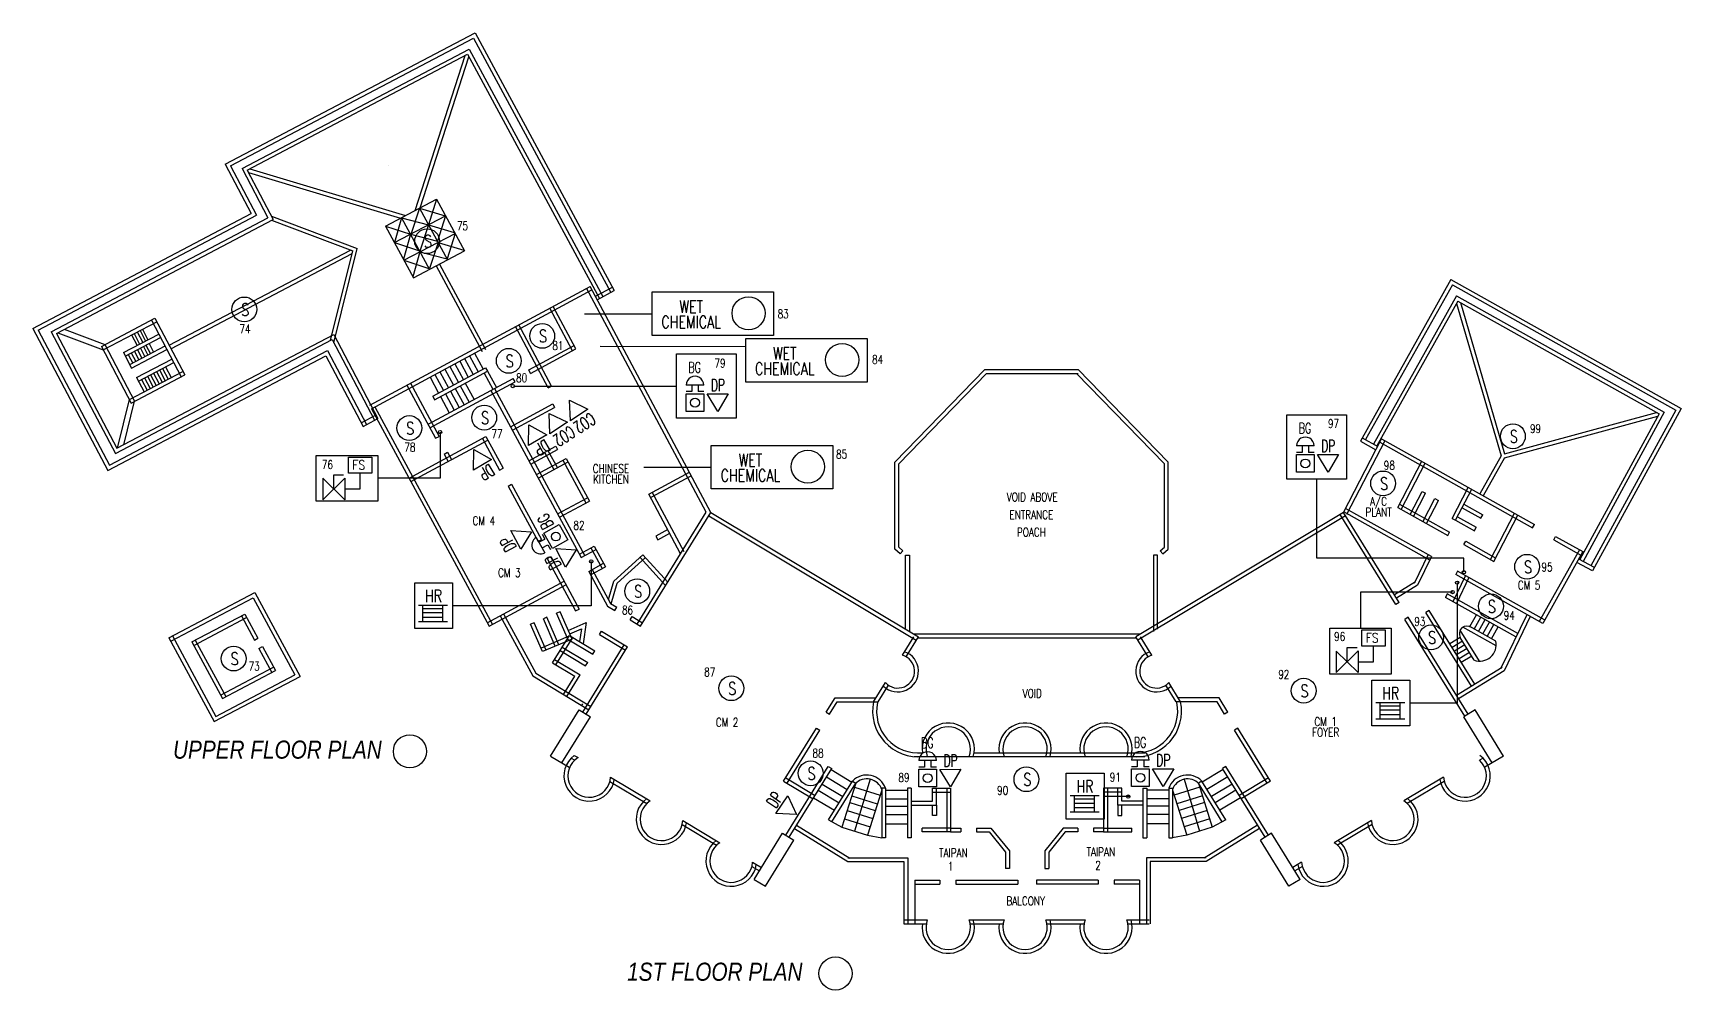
# Model space of a CAD drawing. Extents: x -2888 to 8486, y -2377 to 1555.
# Drawn here: x 5577.8 to 5876.3, y -9.2 to 164.1 of the extents above; entities that cross this region are included whole.
import ezdxf
from ezdxf.enums import TextEntityAlignment as Align

# ---------------------------------------------------------------- set-up
doc = ezdxf.new("R2010")
doc.units = 0
doc.layers.get('0').update_dxf_attribs({"linetype": 'CONTINUOUS'})
for name, color, linetype in [('BUILD', 8, 'CONTINUOUS'), ('FAPOINT', 1, 'CONTINUOUS'), ('FF_GRID_LINE', 8, 'CONTINUOUS'), ('MIMIC_SIZE', 7, 'CONTINUOUS'), ('TEXT', 8, 'CONTINUOUS')]:
    doc.layers.add(name, color=color, linetype=linetype)
doc.styles.add('ARIAL_NARROW_ITALIC', font='ARIALNI.TTF')
doc.styles.add('BADAI', font='romans.shx', dxfattribs={"width": 0.65})
doc.styles.add('PLOT02__REVB$0$NARROW', font='SIMPLEX', dxfattribs={"width": 0.75})
doc.styles.add('ROMANS', font='ROMANS.SHX', dxfattribs={"width": 0.8})

msp = doc.modelspace()

# ---------------------------------------------------------------- linework, layer by layer
at = {"color": 1}
for p, q in [((5696.162, 95.602), (5696.165, 98.784)), ((5697.16, 99.18), (5696.165, 99.181)), ((5696.165, 98.784), (5699.347, 98.78)), ((5699.348, 100.371), (5696.167, 100.374)), ((5697.161, 100.373), (5697.16, 99.18)), ((5698.354, 100.372), (5698.353, 99.179)), ((5699.347, 99.178), (5698.353, 99.179)), ((5699.347, 98.78), (5699.343, 95.599)), ((5699.959, 98.779), (5703.777, 98.789)), ((5701.864, 95.602), (5699.959, 98.779)), ((5703.777, 98.789), (5701.864, 95.602)), ((5675.024, 97.608), (5678.361, 96)), ((5675.176, 93.895), (5675.024, 97.608)), ((5678.361, 96), (5675.176, 93.895)), ((5667.612, 89.437), (5667.669, 93.153)), ((5667.669, 93.153), (5670.91, 91.36)), ((5671.326, 95.241), (5674.663, 93.633)), ((5671.478, 91.528), (5671.326, 95.241)), ((5674.663, 93.633), (5671.478, 91.528)), ((5670.91, 91.36), (5667.612, 89.437)), ((5657.61, 84.989), (5657.667, 88.705)), ((5660.908, 86.912), (5657.61, 84.989)), ((5657.667, 88.705), (5660.908, 86.912)), ((5806.701, 84.595), (5806.705, 87.777)), ((5807.699, 88.174), (5806.705, 88.175)), ((5806.705, 87.777), (5809.886, 87.774)), ((5809.888, 89.364), (5806.706, 89.368)), ((5807.701, 89.367), (5807.699, 88.174)), ((5808.894, 89.365), (5808.892, 88.172)), ((5809.887, 88.171), (5808.892, 88.172)), ((5809.886, 87.774), (5809.883, 84.592)), ((5810.499, 87.772), (5814.316, 87.782)), ((5812.404, 84.595), (5810.499, 87.772)), ((5814.316, 87.782), (5812.404, 84.595)), ((5632.312, 84.134), (5634.111, 84.134)), ((5632.312, 81.572), (5632.312, 84.134)), ((5637.101, 81.581), (5637.101, 84.397)), ((5630.324, 79.617), (5634.311, 83.537)), ((5634.311, 79.617), (5630.324, 83.517)), ((5630.324, 83.517), (5630.324, 79.617)), ((5634.311, 83.537), (5634.311, 79.617)), ((5634.311, 81.581), (5637.101, 81.581)), ((5670.394, 73.554), (5673.173, 75.103)), ((5666.192, 70.633), (5664.424, 74.016)), ((5664.424, 74.016), (5668.133, 73.787)), ((5668.133, 73.787), (5666.192, 70.633)), ((5669.004, 72.78), (5670.554, 70.001)), ((5669.489, 71.911), (5670.531, 72.492)), ((5670.046, 73.361), (5670.531, 72.492)), ((5671.943, 70.775), (5670.394, 73.554)), ((5674.722, 72.324), (5671.943, 70.775)), ((5670.069, 70.869), (5671.111, 71.45)), ((5671.111, 71.45), (5671.596, 70.581)), ((5674.308, 67.396), (5672.54, 70.779)), ((5672.54, 70.779), (5676.249, 70.55)), ((5676.249, 70.55), (5674.308, 67.396)), ((5813.872, 48.313), (5817.858, 52.233)), ((5817.858, 48.313), (5813.872, 52.213)), ((5813.872, 52.213), (5813.872, 48.313)), ((5815.86, 52.83), (5817.658, 52.83)), ((5815.86, 50.268), (5815.86, 52.83)), ((5817.858, 52.233), (5817.858, 48.313)), ((5820.648, 50.276), (5820.648, 53.093)), ((5817.858, 50.276), (5820.648, 50.276)), ((5738.299, 27.615), (5738.302, 30.796)), ((5739.297, 31.193), (5738.302, 31.194)), ((5738.302, 30.796), (5741.484, 30.793)), ((5741.485, 32.384), (5738.304, 32.387)), ((5739.298, 32.386), (5739.297, 31.193)), ((5740.491, 32.385), (5740.49, 31.192)), ((5741.484, 31.191), (5740.49, 31.192)), ((5741.484, 30.793), (5741.48, 27.611)), ((5742.096, 30.791), (5745.914, 30.801)), ((5744.001, 27.615), (5742.096, 30.791)), ((5745.914, 30.801), (5744.001, 27.615)), ((5776.832, 27.681), (5776.835, 30.863)), ((5777.83, 31.26), (5776.835, 31.261)), ((5776.835, 30.863), (5780.017, 30.86)), ((5780.018, 32.45), (5776.837, 32.454)), ((5777.831, 32.453), (5777.83, 31.26)), ((5779.024, 32.451), (5779.023, 31.258)), ((5780.017, 31.257), (5779.023, 31.258)), ((5780.017, 30.86), (5780.013, 27.678)), ((5780.629, 30.858), (5784.447, 30.868)), ((5782.534, 27.681), (5780.629, 30.858)), ((5784.447, 30.868), (5782.534, 27.681)), ((5712.412, 22.813), (5714.55, 25.976)), ((5714.55, 25.976), (5716.11, 22.603)), ((5716.11, 22.603), (5712.412, 22.813))]:
    msp.add_line(p, q, dxfattribs=at)
for points in [[(5694.407, 106.003), (5705.234, 106.003), (5705.234, 94.362), (5694.407, 94.362)], [(5804.947, 94.996), (5815.773, 94.996), (5815.773, 83.356), (5804.947, 83.356)], [(5629.165, 87.63), (5640.28, 87.63), (5640.28, 79.346), (5629.165, 79.346)], [(5634.973, 84.397), (5634.973, 87.344), (5639.228, 87.344), (5639.228, 84.397)], [(5646.981, 64.547), (5653.839, 64.547), (5653.839, 56.263), (5646.981, 56.263)], [(5812.713, 56.325), (5823.828, 56.325), (5823.828, 48.041), (5812.713, 48.041)], [(5818.521, 53.093), (5818.521, 56.039), (5822.776, 56.039), (5822.776, 53.093)], [(5820.331, 46.93), (5827.189, 46.93), (5827.189, 38.646), (5820.331, 38.646)], [(5764.971, 30.078), (5771.829, 30.078), (5771.829, 21.794), (5764.971, 21.794)]]:
    msp.add_lwpolyline(points, close=True, dxfattribs=at)
at = {"color": 1, "linetype": 'BYBLOCK'}
for centre, radius in [((5649.235, 126.421), 2.25), ((5616.124, 114.065), 2.25), ((5707.454, 113.369), 3), ((5670.078, 109.28), 2.25), ((5724.405, 104.92), 3), ((5664.031, 104.759), 2.25), ((5664.745, 100.183), 0.299), ((5659.571, 94.479), 2.25), ((5646.008, 92.587), 2.25), ((5845.883, 91.102), 2.25), ((5651.58, 91.863), 0.299), ((5718.184, 85.585), 3), ((5822.387, 82.56), 2.25), ((5678.963, 68.431), 0.299), ((5848.462, 67.471), 2.25), ((5837.007, 66.479), 0.299), ((5687.291, 63.047), 2.25), ((5834.961, 62.874), 0.299), ((5835.766, 64.593), 0.299), ((5841.913, 60.308), 2.25), ((5831.079, 54.682), 2.25), ((5614.195, 50.855), 2.25), ((5704.336, 45.476), 2.25), ((5808.005, 45.034), 2.25), ((5646.116, 34.043), 3), ((5718.71, 30.071), 2.25), ((5757.778, 29.001), 2.25), ((5776.231, 25.861), 0.299), ((5723.205, -6.17), 3)]:
    msp.add_circle(centre, radius, dxfattribs=at)
at = {"color": 1}
for centre in [(5697.754, 97.191), (5808.294, 86.185), (5672.558, 72.939), (5739.891, 29.204), (5778.424, 29.27)]:
    msp.add_circle(centre, 0.795, dxfattribs=at)
for centre, start, end in [((5697.757, 100.373), 359.93967, 179.93967), ((5808.297, 89.366), 359.93967, 179.93967), ((5669.779, 71.39), 119.13833, 299.13833), ((5739.895, 32.385), 359.93967, 179.93967), ((5778.427, 32.452), 359.93967, 179.93967)]:
    msp.add_arc(centre, 1.591, start, end, dxfattribs=at)
at = {"layer": 'FAPOINT', "color": 1, "linetype": 'BYBLOCK'}
for p, q in [((5647.697, 60.54), (5652.955, 60.54)), ((5648.479, 57.57), (5648.479, 60.54)), ((5648.479, 59.931), (5652.105, 59.931)), ((5652.105, 57.57), (5652.105, 60.54)), ((5647.697, 57.57), (5652.955, 57.57)), ((5648.479, 59.165), (5652.105, 59.165)), ((5648.479, 58.336), (5652.105, 58.336)), ((5821.046, 42.923), (5826.305, 42.923)), ((5821.829, 39.953), (5821.829, 42.923)), ((5821.829, 42.314), (5825.454, 42.314)), ((5825.454, 39.953), (5825.454, 42.923)), ((5821.046, 39.953), (5826.305, 39.953)), ((5821.829, 41.548), (5825.454, 41.548)), ((5821.829, 40.719), (5825.454, 40.719)), ((5765.686, 26.071), (5770.944, 26.071)), ((5766.469, 23.1), (5766.469, 26.071)), ((5766.469, 25.461), (5770.094, 25.461)), ((5766.469, 24.695), (5770.094, 24.695)), ((5770.094, 23.1), (5770.094, 26.071)), ((5765.686, 23.1), (5770.944, 23.1)), ((5766.469, 23.867), (5770.094, 23.867))]:
    msp.add_line(p, q, dxfattribs=at)
at = {"layer": 'FF_GRID_LINE', "color": 1}
for p, q in [((5699.343, 95.599), (5696.162, 95.602)), ((5809.883, 84.592), (5806.701, 84.595)), ((5673.173, 75.103), (5674.722, 72.324)), ((5741.48, 27.611), (5738.299, 27.615)), ((5780.013, 27.678), (5776.832, 27.681))]:
    msp.add_line(p, q, dxfattribs=at)
at = {"layer": 'MIMIC_SIZE', "color": 0}
for p, q in [((5612.685, 140.346), (5657.912, 164.125)), ((5613.641, 140.049), (5657.622, 163.173)), ((5615.714, 139.594), (5656.836, 161.215)), ((5656.836, 161.215), (5681.087, 116.378)), ((5657.622, 163.173), (5682.515, 117.15)), ((5657.912, 164.125), (5683.137, 117.487)), ((5616.669, 139.297), (5656.547, 160.263)), ((5647.088, 131.992), (5656.099, 160.028)), ((5647.983, 132.462), (5656.78, 159.832)), ((5656.547, 160.263), (5680.465, 116.041)), ((5612.685, 140.346), (5617.379, 131.417)), ((5613.641, 140.049), (5618.335, 131.12)), ((5615.714, 139.594), (5620.408, 130.665)), ((5616.669, 139.297), (5621.364, 130.368)), ((5616.9, 138.858), (5644.427, 130.592)), ((5617.117, 139.532), (5645.321, 131.063)), ((5642.328, 140.107), (5642.328, 140.107)), ((5577.846, 110.632), (5617.379, 131.417)), ((5641.7, 129.159), (5650.952, 134.023)), ((5647.872, 132.404), (5646.306, 127.644)), ((5647.872, 132.404), (5652.938, 123.037)), ((5647.872, 132.404), (5652.532, 131)), ((5650.952, 134.023), (5649.495, 129.403)), ((5650.952, 134.023), (5656.018, 124.657)), ((5578.802, 110.335), (5618.335, 131.12)), ((5581.165, 110.033), (5620.408, 130.665)), ((5582.121, 109.735), (5621.364, 130.368)), ((5621.048, 130.202), (5635.752, 124.667)), ((5621.055, 130.956), (5636.59, 125.107)), ((5641.7, 129.159), (5646.766, 119.792)), ((5641.7, 129.159), (5646.209, 127.675)), ((5643.323, 126.158), (5652.575, 131.022)), ((5644.586, 130.676), (5643.323, 126.158)), ((5644.586, 130.676), (5649.652, 121.31)), ((5644.586, 130.676), (5649.495, 129.403)), ((5649.495, 129.403), (5647.929, 124.642)), ((5649.495, 129.403), (5654.156, 127.999)), ((5652.575, 131.022), (5651.118, 126.402)), ((5643.323, 126.158), (5647.833, 124.674)), ((5646.209, 127.675), (5644.946, 123.157)), ((5645.047, 122.97), (5654.299, 127.835)), ((5646.209, 127.675), (5651.118, 126.402)), ((5651.219, 126.215), (5649.653, 121.455)), ((5651.219, 126.215), (5655.88, 124.811)), ((5654.299, 127.835), (5652.842, 123.214)), ((5602.515, 107.572), (5635.33, 124.826)), ((5602.844, 106.946), (5635.633, 124.185)), ((5631.73, 108.419), (5635.752, 124.667)), ((5632.355, 107.997), (5636.59, 125.107)), ((5645.047, 122.97), (5649.556, 121.487)), ((5647.933, 124.488), (5646.67, 119.969)), ((5646.766, 119.792), (5656.018, 124.657)), ((5647.933, 124.488), (5652.842, 123.214)), ((5650.844, 121.936), (5659.206, 106.478)), ((5651.471, 122.266), (5659.828, 106.814)), ((5834.646, 119.482), (5818.254, 90.22)), ((5834.646, 119.482), (5876.338, 96.127)), ((5638.829, 96.707), (5678.753, 118.238)), ((5639.165, 96.084), (5679.087, 117.613)), ((5699.798, 77.348), (5678.13, 117.902)), ((5700.614, 77.322), (5678.753, 118.238)), ((5679.714, 116.44), (5682.801, 118.109)), ((5680.047, 115.816), (5683.137, 117.487)), ((5834.917, 118.519), (5819.218, 90.492)), ((5835.665, 116.532), (5820.633, 89.699)), ((5834.917, 118.519), (5875.382, 95.852)), ((5835.665, 116.532), (5873.312, 95.444)), ((5675.559, 106.566), (5671.432, 114.29)), ((5676.182, 106.902), (5672.055, 114.626)), ((5835.937, 115.569), (5821.251, 89.353)), ((5835.694, 115.137), (5843.759, 87.55)), ((5835.937, 115.569), (5872.355, 95.168)), ((5836.377, 115.322), (5844.383, 87.94)), ((5577.846, 110.632), (5591.383, 84.887)), ((5583.521, 110.472), (5590.869, 107.705)), ((5590.243, 107.376), (5599.938, 112.473)), ((5590.572, 106.749), (5600.267, 111.847)), ((5597.673, 110.483), (5598.677, 108.571)), ((5599.311, 112.144), (5604.704, 101.887)), ((5599.938, 112.473), (5605.33, 102.217)), ((5671.166, 99.841), (5665.233, 110.946)), ((5671.789, 100.177), (5665.856, 111.282)), ((5578.802, 110.335), (5591.68, 85.842)), ((5581.165, 110.033), (5592.77, 87.961)), ((5582.121, 109.735), (5593.067, 88.917)), ((5582.338, 109.849), (5590.572, 106.749)), ((5590.869, 107.705), (5596.262, 97.449)), ((5592.77, 87.961), (5632.013, 108.593)), ((5593.067, 88.917), (5632.31, 109.549)), ((5594.24, 106.239), (5600.646, 109.606)), ((5594.57, 105.612), (5600.975, 108.98)), ((5595.707, 109.449), (5596.711, 107.538)), ((5596.159, 109.687), (5597.163, 107.775)), ((5596.722, 109.983), (5597.726, 108.071)), ((5597.243, 110.257), (5598.248, 108.346)), ((5598.318, 107.583), (5599.125, 106.049)), ((5598.864, 107.87), (5599.671, 106.336)), ((5632.013, 108.593), (5639.688, 93.994)), ((5632.31, 109.549), (5640.311, 94.33)), ((5667.646, 103.103), (5675.848, 107.526)), ((5590.243, 107.376), (5595.635, 97.119)), ((5591.383, 84.887), (5630.916, 105.672)), ((5591.68, 85.842), (5631.213, 106.628)), ((5594.24, 106.239), (5595.706, 103.452)), ((5595.116, 105.899), (5595.922, 104.365)), ((5595.376, 104.078), (5601.782, 107.446)), ((5595.662, 106.186), (5596.468, 104.652)), ((5595.706, 103.452), (5602.111, 106.819)), ((5596.207, 106.473), (5597.014, 104.939)), ((5596.617, 101.719), (5603.022, 105.087)), ((5596.753, 106.76), (5597.56, 105.226)), ((5597.299, 107.047), (5598.106, 105.513)), ((5597.845, 107.334), (5598.651, 105.8)), ((5630.916, 105.672), (5637.637, 92.888)), ((5631.213, 106.628), (5638.26, 93.224)), ((5655.136, 104.695), (5656.694, 101.815)), ((5656.031, 105.18), (5657.588, 102.3)), ((5656.927, 105.663), (5658.484, 102.783)), ((5657.823, 106.146), (5659.38, 103.266)), ((5667.98, 102.479), (5676.182, 106.902)), ((5854.146, 105.369), (5854.146, 105.369)), ((5595.306, 97.746), (5605.001, 102.843)), ((5595.635, 97.119), (5605.33, 102.217)), ((5596.617, 101.719), (5597.97, 99.146)), ((5596.946, 101.093), (5603.351, 104.46)), ((5598.038, 101.667), (5599.061, 99.72)), ((5598.584, 101.953), (5599.607, 100.007)), ((5599.129, 102.24), (5600.153, 100.294)), ((5599.676, 102.528), (5600.699, 100.581)), ((5600.222, 102.815), (5601.245, 100.868)), ((5600.768, 103.102), (5601.791, 101.155)), ((5601.314, 103.389), (5602.337, 101.442)), ((5601.859, 103.676), (5602.883, 101.729)), ((5649.412, 93.27), (5664.83, 101.584)), ((5649.76, 101.798), (5651.317, 98.918)), ((5650.241, 98.338), (5659.838, 103.513)), ((5650.578, 97.715), (5660.175, 102.891)), ((5650.656, 102.281), (5652.213, 99.401)), ((5651.555, 102.758), (5653.112, 99.878)), ((5652.448, 103.247), (5654.005, 100.367)), ((5653.346, 103.727), (5654.903, 100.847)), ((5654.239, 104.214), (5655.797, 101.334)), ((5659.552, 102.554), (5661.15, 99.6)), ((5659.838, 103.513), (5660.175, 102.891)), ((5660.175, 102.891), (5661.773, 99.936)), ((5665.164, 100.96), (5664.83, 101.584)), ((5667.98, 102.479), (5667.646, 103.103)), ((5733.941, 86.423), (5750.239, 103.197)), ((5734.649, 86.136), (5750.538, 102.489)), ((5750.239, 103.197), (5767.169, 103.197)), ((5750.538, 102.489), (5767.169, 102.489)), ((5782.759, 86.136), (5766.87, 102.489)), ((5783.466, 86.423), (5767.169, 103.197)), ((5597.492, 101.38), (5598.515, 99.433)), ((5645.584, 100.35), (5650.782, 90.737)), ((5646.207, 100.686), (5651.405, 91.073)), ((5649.749, 92.647), (5665.164, 100.96)), ((5652.545, 98.781), (5654.143, 95.826)), ((5653.441, 99.264), (5655.039, 96.309)), ((5654.337, 99.748), (5655.935, 96.793)), ((5655.233, 100.231), (5656.831, 97.276)), ((5656.131, 100.71), (5657.729, 97.755)), ((5660.788, 99.405), (5677.155, 69.134)), ((5661.411, 99.741), (5677.778, 69.47)), ((5671.166, 99.841), (5671.789, 100.177)), ((5593.129, 88.949), (5595.306, 97.746)), ((5594.312, 89.571), (5596.262, 97.449)), ((5639.165, 96.084), (5660.456, 56.708)), ((5639.788, 96.421), (5661.079, 57.044)), ((5650.241, 98.338), (5650.578, 97.715)), ((5651.654, 98.289), (5653.252, 95.334)), ((5664.342, 92.831), (5671.998, 96.96)), ((5664.679, 92.209), (5672.335, 96.337)), ((5671.998, 96.96), (5672.335, 96.337)), ((5875.382, 95.852), (5860.026, 67.666)), ((5876.338, 96.127), (5860.309, 66.706)), ((5637.308, 93.515), (5639.982, 94.957)), ((5637.637, 92.888), (5640.311, 94.33)), ((5844.377, 87.204), (5872.121, 94.738)), ((5844.383, 87.94), (5871.914, 95.415)), ((5872.355, 95.168), (5857.979, 68.781)), ((5873.312, 95.444), (5858.601, 68.443)), ((5645.96, 83.519), (5659.885, 91.028)), ((5646.296, 82.896), (5660.222, 90.405)), ((5650.782, 90.737), (5651.405, 91.073)), ((5659.262, 90.692), (5662.362, 84.958)), ((5659.885, 91.028), (5662.985, 85.295)), ((5815.193, 77.322), (5822.115, 90.631)), ((5815.821, 76.996), (5822.743, 90.305)), ((5818.254, 90.22), (5821.078, 88.638)), ((5818.6, 90.838), (5821.405, 89.266)), ((5821.769, 90.014), (5849.457, 74.504)), ((5822.115, 90.631), (5849.783, 75.132)), ((5652.326, 87.882), (5652.949, 88.218)), ((5652.326, 87.882), (5653.052, 86.539)), ((5652.949, 88.218), (5653.675, 86.875)), ((5667.669, 86.678), (5672.538, 89.304)), ((5668.006, 86.056), (5672.875, 88.681)), ((5669.029, 84.163), (5674.446, 87.084)), ((5670.502, 88.206), (5672.198, 85.068)), ((5671.125, 88.541), (5672.821, 85.404)), ((5672.538, 89.304), (5672.875, 88.681)), ((5673.823, 86.748), (5678, 79.024)), ((5674.446, 87.084), (5678.623, 79.36)), ((5825.02, 78.188), (5829.376, 86.563)), ((5843.759, 87.55), (5839.903, 80.667)), ((5844.377, 87.204), (5840.521, 80.321)), ((5662.362, 84.958), (5662.985, 85.295)), ((5669.366, 83.54), (5674.783, 86.462)), ((5689.371, 80.646), (5696.736, 84.581)), ((5689.704, 80.022), (5697.07, 83.957)), ((5733.941, 70.682), (5733.941, 86.423)), ((5734.649, 71.007), (5734.649, 86.136)), ((5782.759, 71.007), (5782.759, 86.136)), ((5783.466, 70.682), (5783.466, 86.423)), ((5825.638, 77.841), (5829.994, 86.217)), ((5663.923, 82.071), (5664.546, 82.408)), ((5663.923, 82.071), (5669.334, 72.065)), ((5664.546, 82.408), (5669.956, 72.402)), ((5695.151, 69.828), (5689.371, 80.646)), ((5695.775, 70.162), (5689.995, 80.98)), ((5827.268, 76.929), (5829.447, 81.119)), ((5827.886, 76.583), (5830.065, 80.773)), ((5829.447, 81.119), (5830.065, 80.773)), ((5834.898, 76.237), (5837.811, 81.839)), ((5835.516, 75.891), (5838.429, 81.493)), ((5672.869, 77.061), (5678.286, 79.982)), ((5673.206, 76.438), (5678.623, 79.36)), ((5831.138, 69.323), (5815.588, 78.033)), ((5825.02, 78.188), (5834.073, 73.117)), ((5825.347, 78.816), (5834.399, 73.745)), ((5829.593, 75.626), (5831.772, 79.816)), ((5830.211, 75.28), (5832.39, 79.47)), ((5831.772, 79.816), (5832.39, 79.47)), ((5836.698, 78.166), (5840.104, 76.258)), ((5837.025, 78.794), (5840.431, 76.886)), ((5687.28, 57.096), (5699.798, 77.348)), ((5687.886, 56.73), (5700.614, 77.322)), ((5700.251, 76.715), (5737.834, 54.182)), ((5700.614, 77.322), (5738.206, 54.784)), ((5815.193, 77.322), (5777.602, 54.784)), ((5815.557, 76.715), (5777.974, 54.182)), ((5824.688, 60.614), (5814.586, 76.958)), ((5825.296, 60.978), (5815.193, 77.322)), ((5830.829, 68.684), (5815.242, 77.416)), ((5834.898, 76.237), (5835.516, 75.891)), ((5835.516, 75.891), (5838.921, 73.984)), ((5835.842, 76.519), (5839.248, 74.612)), ((5840.104, 76.258), (5840.431, 76.886)), ((5841.827, 68.773), (5846.183, 77.149)), ((5842.445, 68.427), (5846.801, 76.803)), ((5849.457, 74.504), (5849.783, 75.132)), ((5669.334, 72.065), (5669.956, 72.402)), ((5692.819, 74.192), (5690.648, 72.993)), ((5690.648, 72.993), (5690.99, 72.373)), ((5690.99, 72.373), (5693.169, 73.537)), ((5834.073, 73.117), (5834.399, 73.745)), ((5837.006, 71.474), (5837.332, 72.102)), ((5837.332, 72.102), (5842.772, 69.055)), ((5838.921, 73.984), (5839.248, 74.612)), ((5853.297, 72.352), (5853.624, 72.981)), ((5853.297, 72.352), (5858.217, 69.596)), ((5853.624, 72.981), (5858.563, 70.214)), ((5671.006, 68.972), (5671.629, 69.308)), ((5671.006, 68.972), (5676.135, 59.486)), ((5671.629, 69.308), (5676.758, 59.822)), ((5676.819, 69.757), (5679.515, 71.211)), ((5677.155, 69.134), (5679.852, 70.588)), ((5678.892, 70.875), (5680.913, 67.138)), ((5679.515, 71.211), (5681.536, 67.474)), ((5683.044, 64.874), (5688.317, 69.644)), ((5683.668, 64.484), (5688.792, 69.119)), ((5687.792, 69.169), (5692.416, 64.058)), ((5688.317, 69.644), (5692.803, 64.684)), ((5734.929, 69.831), (5733.941, 70.682)), ((5735.391, 70.367), (5734.649, 71.007)), ((5735.391, 70.367), (5734.929, 69.831)), ((5735.884, 56.177), (5735.884, 69.593)), ((5735.884, 69.593), (5736.592, 69.593)), ((5736.592, 69.593), (5736.592, 55.752)), ((5781.524, 69.593), (5780.816, 69.593)), ((5780.816, 69.593), (5780.816, 55.752)), ((5781.524, 56.177), (5781.524, 69.593)), ((5782.017, 70.367), (5782.759, 71.007)), ((5782.017, 70.367), (5782.479, 69.831)), ((5782.479, 69.831), (5783.466, 70.682)), ((5830.519, 69.669), (5827.992, 64.436)), ((5831.138, 69.323), (5828.629, 64.128)), ((5837.006, 71.474), (5842.445, 68.427)), ((5857.946, 70.56), (5850.67, 57.57)), ((5858.563, 70.214), (5851.287, 57.224)), ((5860.647, 67.328), (5857.824, 68.866)), ((5678.503, 66.643), (5681.199, 68.097)), ((5678.503, 66.643), (5681.912, 60.336)), ((5678.839, 66.02), (5681.536, 67.474)), ((5679.126, 66.979), (5682.443, 60.843)), ((5837.312, 65.864), (5835.017, 61.111)), ((5835.844, 66.686), (5835.536, 66.048)), ((5851.287, 57.224), (5835.536, 66.048)), ((5851.633, 57.842), (5835.844, 66.686)), ((5860.309, 66.706), (5857.466, 68.255)), ((5602.477, 54.608), (5618.037, 62.789)), ((5618.037, 62.789), (5626.243, 47.612)), ((5660.12, 57.331), (5674.045, 64.84)), ((5660.456, 56.708), (5674.382, 64.218)), ((5682.077, 61.52), (5683.044, 64.874)), ((5682.593, 60.752), (5683.668, 64.484)), ((5828.257, 64.73), (5824.436, 62.368)), ((5828.629, 64.128), (5824.809, 61.766)), ((5837.931, 65.517), (5835.655, 60.804)), ((5602.814, 53.986), (5617.747, 61.837)), ((5617.747, 61.837), (5625.28, 47.905)), ((5676.135, 59.486), (5676.758, 59.823)), ((5681.912, 60.336), (5683.235, 59.538)), ((5682.443, 60.843), (5683.607, 60.14)), ((5683.235, 59.538), (5683.607, 60.14)), ((5825.296, 60.978), (5824.688, 60.614)), ((5833.996, 62.544), (5833.687, 61.906)), ((5846.447, 54.758), (5833.687, 61.906)), ((5846.755, 55.397), (5833.996, 62.544)), ((5606.618, 53.856), (5616.214, 58.901)), ((5606.954, 53.233), (5616.551, 58.279)), ((5615.587, 58.572), (5617.95, 54.202)), ((5616.214, 58.901), (5618.577, 54.531)), ((5662.475, 58.601), (5668.372, 47.695)), ((5663.098, 58.937), (5668.903, 48.201)), ((5668.637, 57.34), (5667.986, 57.064)), ((5670.15, 52.108), (5667.986, 57.064)), ((5670.801, 52.384), (5668.637, 57.34)), ((5670.942, 58.318), (5670.29, 58.042)), ((5672.455, 53.086), (5670.29, 58.042)), ((5673.106, 53.362), (5670.942, 58.318)), ((5673.318, 59.326), (5672.666, 59.05)), ((5674.83, 54.094), (5672.666, 59.05)), ((5675.482, 54.37), (5673.318, 59.326)), ((5674.788, 55.96), (5678.059, 57.401)), ((5678.059, 57.401), (5677.505, 53.52)), ((5686.003, 57.867), (5686.375, 58.469)), ((5686.003, 57.867), (5687.886, 56.73)), ((5686.375, 58.469), (5688.259, 57.332)), ((5826.942, 58.315), (5826.334, 57.951)), ((5837.179, 40.407), (5826.334, 57.951)), ((5837.781, 40.779), (5826.942, 58.315)), ((5830.721, 59.554), (5830.114, 59.19)), ((5838.372, 45.83), (5830.114, 59.19)), ((5838.974, 46.202), (5830.721, 59.554)), ((5838.082, 56.627), (5839.283, 58.771)), ((5838.866, 56.188), (5840.067, 58.332)), ((5839.65, 55.749), (5840.851, 57.893)), ((5840.433, 55.31), (5841.634, 57.454)), ((5841.217, 54.871), (5842.418, 57.015)), ((5848.396, 58.795), (5843.647, 48.961)), ((5849.033, 58.487), (5844.285, 48.653)), ((5602.477, 54.608), (5610.683, 39.432)), ((5603.104, 54.938), (5610.973, 40.384)), ((5606.618, 53.856), (5612.148, 43.628)), ((5607.244, 54.185), (5612.775, 43.957)), ((5617.95, 54.202), (5618.577, 54.531)), ((5675.199, 55.019), (5669.866, 52.756)), ((5675.482, 54.37), (5670.15, 52.108)), ((5671.953, 50.105), (5674.999, 55.033)), ((5672.559, 49.74), (5675.605, 54.667)), ((5674.626, 54.43), (5679.256, 51.635)), ((5674.999, 55.033), (5679.628, 52.237)), ((5675.073, 55.312), (5677.178, 56.24)), ((5677.178, 56.24), (5676.846, 53.917)), ((5680.429, 55.211), (5680.801, 55.813)), ((5680.429, 55.211), (5685.176, 52.345)), ((5680.801, 55.813), (5685.548, 52.947)), ((5735.321, 51.462), (5737.39, 54.81)), ((5735.98, 51.183), (5738.206, 54.784)), ((5778.36, 55.239), (5737.448, 55.239)), ((5777.758, 54.531), (5738.05, 54.531)), ((5779.828, 51.183), (5777.602, 54.784)), ((5780.487, 51.462), (5778.418, 54.81)), ((5836.341, 54.674), (5834.457, 53.51)), ((5836.752, 54.008), (5834.869, 52.844)), ((5838.873, 50.577), (5836.341, 54.674)), ((5839.815, 50.399), (5836.348, 56.009)), ((5842.859, 53.14), (5836.831, 56.517)), ((5842.805, 53.982), (5838.082, 56.627)), ((5842.001, 54.432), (5843.202, 56.576)), ((5618.767, 52.691), (5619.394, 53.02)), ((5618.767, 52.691), (5621.118, 48.344)), ((5619.394, 53.02), (5621.744, 48.673)), ((5673.31, 52.301), (5677.94, 49.506)), ((5673.682, 52.903), (5678.312, 50.108)), ((5677.429, 41.158), (5684.942, 53.313)), ((5678.035, 40.792), (5685.548, 52.947)), ((5679.256, 51.635), (5679.628, 52.237)), ((5837.163, 53.343), (5835.28, 52.179)), ((5837.575, 52.677), (5835.691, 51.513)), ((5838.018, 51.96), (5836.135, 50.796)), ((5838.429, 51.294), (5836.546, 50.13)), ((5610.973, 40.384), (5625.28, 47.905)), ((5611.812, 44.25), (5621.408, 49.296)), ((5612.148, 43.628), (5621.744, 48.673)), ((5668.903, 48.201), (5678.889, 42.172)), ((5671.953, 50.105), (5675.977, 47.676)), ((5672.325, 50.708), (5676.955, 47.913)), ((5674.525, 43.98), (5676.955, 47.913)), ((5677.94, 49.506), (5678.312, 50.108)), ((5843.912, 49.255), (5835.685, 44.17)), ((5844.285, 48.653), (5836.057, 43.568)), ((5610.683, 39.432), (5626.243, 47.612)), ((5668.372, 47.695), (5678.516, 41.57)), ((5673.919, 44.346), (5675.977, 47.676)), ((5730.095, 43.007), (5732.245, 46.487)), ((5730.927, 43.007), (5732.79, 46.022)), ((5784.881, 43.007), (5783.018, 46.022)), ((5785.713, 43.007), (5783.562, 46.487)), ((5677.255, 42.332), (5677.443, 42.635)), ((5721.525, 41.135), (5723.12, 43.715)), ((5722.132, 40.771), (5723.514, 43.007)), ((5723.12, 43.715), (5730.532, 43.715)), ((5723.514, 43.007), (5730.927, 43.007)), ((5792.294, 43.007), (5784.881, 43.007)), ((5792.688, 43.715), (5785.276, 43.715)), ((5793.676, 40.771), (5792.294, 43.007)), ((5794.283, 41.135), (5792.688, 43.715)), ((5671.61, 33.199), (5676.774, 41.553)), ((5673.652, 31.967), (5678.815, 40.321)), ((5676.774, 41.553), (5678.815, 40.321)), ((5721.525, 41.135), (5722.132, 40.771)), ((5794.283, 41.135), (5793.676, 40.771)), ((5842.156, 31.967), (5836.993, 40.321)), ((5839.034, 41.553), (5837.006, 40.3)), ((5844.198, 33.199), (5839.034, 41.553)), ((5713.809, 28.652), (5719.736, 38.241)), ((5714.416, 28.288), (5720.343, 37.877)), ((5719.736, 38.241), (5720.343, 37.877)), ((5796.072, 38.241), (5795.465, 37.877)), ((5801.392, 28.288), (5795.465, 37.877)), ((5801.999, 28.652), (5796.072, 38.241)), ((5671.61, 33.199), (5674.986, 31.161)), ((5675.893, 33.314), (5676.563, 32.912)), ((5737.476, 33.091), (5779.237, 33.091)), ((5748.302, 33.799), (5779.237, 33.799)), ((5844.198, 33.199), (5840.822, 31.161)), ((5675.33, 32.826), (5675.958, 32.45)), ((5714.207, 18.856), (5721.898, 31.299)), ((5714.814, 18.492), (5722.505, 30.935)), ((5721.898, 31.299), (5722.505, 30.935)), ((5722.397, 30.76), (5726.173, 28.496)), ((5793.411, 30.76), (5789.635, 28.496)), ((5793.91, 31.299), (5793.303, 30.935)), ((5800.994, 18.492), (5793.303, 30.935)), ((5801.601, 18.856), (5793.91, 31.299)), ((5840.478, 32.826), (5839.85, 32.45)), ((5682.348, 28.619), (5689.043, 24.604)), ((5682.471, 29.37), (5689.648, 25.067)), ((5713.809, 28.652), (5719.124, 25.466)), ((5714.181, 29.254), (5719.496, 26.068)), ((5720.074, 27.002), (5723.85, 24.738)), ((5720.76, 28.112), (5724.536, 25.848)), ((5721.565, 29.415), (5725.341, 27.151)), ((5721.927, 21.628), (5726.281, 28.671)), ((5722.554, 21.295), (5726.888, 28.307)), ((5726.888, 28.307), (5724.362, 20.335)), ((5726.281, 28.671), (5726.888, 28.307)), ((5726.647, 27.547), (5731.259, 26.086)), ((5729.486, 28.988), (5726.668, 19.604)), ((5731.56, 27.035), (5728.974, 18.874)), ((5731.56, 27.365), (5731.56, 18.409)), ((5732.267, 27.365), (5731.56, 27.365)), ((5732.267, 27.365), (5732.267, 18.409)), ((5732.267, 27.023), (5736.216, 27.023)), ((5736.216, 27.365), (5736.216, 18.409)), ((5736.924, 27.365), (5736.216, 27.365)), ((5736.924, 27.365), (5736.924, 18.409)), ((5740.773, 25.003), (5740.773, 27.365)), ((5740.773, 27.365), (5744.056, 27.365)), ((5741.481, 24.295), (5741.481, 27.365)), ((5743.348, 27.365), (5743.348, 19.458)), ((5744.056, 27.365), (5744.056, 19.458)), ((5775.035, 27.365), (5771.752, 27.365)), ((5771.752, 27.365), (5771.752, 19.458)), ((5772.46, 27.365), (5772.46, 19.458)), ((5774.327, 24.295), (5774.327, 27.365)), ((5775.035, 25.003), (5775.035, 27.365)), ((5778.884, 27.365), (5778.884, 18.409)), ((5778.884, 27.365), (5779.592, 27.365)), ((5779.592, 27.365), (5779.592, 18.409)), ((5783.54, 27.023), (5779.592, 27.023)), ((5783.54, 27.365), (5783.54, 18.409)), ((5783.54, 27.365), (5784.248, 27.365)), ((5784.248, 27.365), (5784.248, 18.409)), ((5784.248, 27.035), (5786.834, 18.874)), ((5789.161, 27.547), (5784.549, 26.086)), ((5786.322, 28.988), (5789.14, 19.604)), ((5789.527, 28.671), (5788.92, 28.307)), ((5793.254, 21.295), (5788.92, 28.307)), ((5788.92, 28.307), (5791.446, 20.335)), ((5793.881, 21.628), (5789.527, 28.671)), ((5794.243, 29.415), (5790.467, 27.151)), ((5795.048, 28.112), (5791.272, 25.848)), ((5795.734, 27.002), (5791.958, 24.738)), ((5801.626, 29.254), (5796.312, 26.068)), ((5801.999, 28.652), (5796.684, 25.466)), ((5833.337, 29.37), (5826.16, 25.067)), ((5833.46, 28.619), (5826.765, 24.604)), ((5719.236, 25.647), (5723.012, 23.383)), ((5725.77, 24.778), (5730.382, 23.317)), ((5726.16, 26.009), (5730.772, 24.548)), ((5732.267, 25.457), (5736.216, 25.457)), ((5732.267, 24.11), (5736.216, 24.11)), ((5736.924, 25.003), (5740.773, 25.003)), ((5736.924, 24.295), (5741.481, 24.295)), ((5740.773, 26.657), (5744.056, 26.657)), ((5740.773, 22.451), (5740.773, 24.295)), ((5741.481, 24.295), (5741.481, 22.451)), ((5775.035, 26.657), (5771.752, 26.657)), ((5778.884, 24.295), (5774.327, 24.295)), ((5774.327, 24.295), (5774.327, 22.451)), ((5778.884, 25.003), (5775.035, 25.003)), ((5775.035, 22.451), (5775.035, 24.295)), ((5783.54, 25.457), (5779.592, 25.457)), ((5783.54, 24.11), (5779.592, 24.11)), ((5789.648, 26.009), (5785.036, 24.548)), ((5790.038, 24.778), (5785.426, 23.317)), ((5796.572, 25.647), (5792.796, 23.383)), ((5695.556, 21.525), (5702.274, 17.497)), ((5721.927, 21.628), (5724.362, 20.335)), ((5724.839, 21.841), (5729.451, 20.38)), ((5725.32, 23.357), (5729.932, 21.896)), ((5732.267, 22.623), (5736.216, 22.623)), ((5732.267, 20.948), (5736.216, 20.948)), ((5741.481, 22.451), (5740.773, 22.451)), ((5774.327, 22.451), (5775.035, 22.451)), ((5783.54, 22.623), (5779.592, 22.623)), ((5783.54, 20.948), (5779.592, 20.948)), ((5790.488, 23.357), (5785.876, 21.896)), ((5790.968, 21.841), (5786.357, 20.38)), ((5793.881, 21.628), (5791.446, 20.335)), ((5820.252, 21.525), (5813.534, 17.497)), ((5695.433, 20.773), (5701.669, 17.035)), ((5708.46, 10.857), (5713.623, 19.211)), ((5710.501, 9.625), (5715.665, 17.979)), ((5713.623, 19.211), (5715.665, 17.979)), ((5715.79, 20.072), (5725.448, 14.084)), ((5716.163, 20.673), (5725.821, 14.686)), ((5724.362, 20.335), (5728.974, 18.874)), ((5728.974, 18.874), (5731.56, 18.409)), ((5732.267, 18.409), (5731.56, 18.409)), ((5736.924, 18.409), (5736.216, 18.409)), ((5744.056, 20.165), (5738.915, 20.165)), ((5738.915, 19.458), (5738.915, 20.165)), ((5744.056, 19.458), (5738.915, 19.458)), ((5744.056, 20.165), (5745.899, 20.165)), ((5744.056, 19.458), (5745.899, 19.458)), ((5745.899, 20.165), (5745.899, 19.458)), ((5748.735, 20.165), (5751.353, 20.165)), ((5748.735, 20.165), (5748.735, 19.458)), ((5748.735, 19.458), (5751.016, 19.458)), ((5751.016, 19.458), (5753.992, 15.796)), ((5751.353, 20.165), (5754.7, 16.048)), ((5764.455, 20.165), (5761.108, 16.048)), ((5764.792, 19.458), (5761.815, 15.796)), ((5767.073, 20.165), (5764.455, 20.165)), ((5767.073, 19.458), (5764.792, 19.458)), ((5767.073, 20.165), (5767.073, 19.458)), ((5771.752, 20.165), (5769.909, 20.165)), ((5769.909, 20.165), (5769.909, 19.458)), ((5771.752, 19.458), (5769.909, 19.458)), ((5771.752, 20.165), (5776.893, 20.165)), ((5771.752, 19.458), (5776.893, 19.458)), ((5776.893, 19.458), (5776.893, 20.165)), ((5778.884, 18.409), (5779.592, 18.409)), ((5783.54, 18.409), (5784.248, 18.409)), ((5786.834, 18.874), (5784.248, 18.409)), ((5791.446, 20.335), (5786.834, 18.874)), ((5799.645, 20.673), (5789.987, 14.686)), ((5800.018, 20.072), (5790.36, 14.084)), ((5802.185, 19.211), (5800.143, 17.979)), ((5805.307, 9.625), (5800.143, 17.979)), ((5807.348, 10.857), (5802.185, 19.211)), ((5820.374, 20.773), (5814.139, 17.035)), ((5753.992, 15.796), (5753.992, 12.841)), ((5754.7, 16.048), (5754.7, 12.841)), ((5761.108, 16.048), (5761.108, 12.841)), ((5761.815, 15.796), (5761.815, 12.841)), ((5708.059, 13.204), (5709.41, 12.394)), ((5708.182, 13.955), (5709.782, 12.996)), ((5725.448, 14.792), (5736.3, 14.792)), ((5725.448, 14.084), (5735.593, 14.084)), ((5735.593, 14.084), (5735.593, 2.83)), ((5736.3, 14.792), (5736.3, 2.83)), ((5754.7, 12.841), (5753.992, 12.841)), ((5761.108, 12.841), (5761.815, 12.841)), ((5790.36, 14.792), (5779.507, 14.792)), ((5779.507, 14.792), (5779.507, 2.83)), ((5790.36, 14.084), (5780.215, 14.084)), ((5780.215, 14.084), (5780.215, 2.83)), ((5807.626, 13.955), (5806.026, 12.996)), ((5807.749, 13.204), (5806.398, 12.394)), ((5708.46, 10.857), (5710.501, 9.625)), ((5737.547, 10.719), (5737.547, 2.83)), ((5737.547, 10.719), (5742.12, 10.719)), ((5737.547, 10.011), (5742.12, 10.011)), ((5742.12, 10.719), (5742.12, 10.011)), ((5745.013, 10.719), (5756.221, 10.719)), ((5745.013, 10.719), (5745.013, 10.011)), ((5745.013, 10.011), (5756.221, 10.011)), ((5756.221, 10.719), (5756.221, 10.011)), ((5770.795, 10.719), (5759.587, 10.719)), ((5759.587, 10.719), (5759.587, 10.011)), ((5770.795, 10.011), (5759.587, 10.011)), ((5770.795, 10.719), (5770.795, 10.011)), ((5778.261, 10.719), (5773.688, 10.719)), ((5773.688, 10.719), (5773.688, 10.011)), ((5778.261, 10.011), (5773.688, 10.011)), ((5778.261, 10.719), (5778.261, 2.83)), ((5807.348, 10.857), (5805.307, 9.625)), ((5735.593, 3.537), (5739.817, 3.537)), ((5747.411, 3.537), (5753.728, 3.537)), ((5761.323, 3.537), (5768.393, 3.537)), ((5775.987, 3.537), (5780.013, 3.537)), ((5735.593, 2.83), (5739.638, 2.83)), ((5747.59, 2.83), (5753.55, 2.83)), ((5761.501, 2.83), (5768.214, 2.83)), ((5776.166, 2.83), (5780.013, 2.83))]:
    msp.add_line(p, q, dxfattribs=at)
at = {"layer": 'MIMIC_SIZE', "color": 1}
for p, q in [((5677.731, 113.293), (5689.978, 113.293)), ((5680.566, 107.404), (5706.929, 107.332)), ((5665.044, 100.183), (5694.407, 100.183)), ((5651.58, 91.863), (5651.58, 83.488)), ((5688.461, 85.508), (5700.709, 85.508)), ((5651.58, 83.488), (5640.28, 83.488)), ((5810.36, 69.048), (5810.36, 83.356)), ((5837.007, 69.048), (5810.36, 69.048)), ((5837.007, 66.479), (5837.007, 69.048)), ((5678.963, 68.431), (5678.963, 60.405)), ((5834.961, 62.874), (5818.27, 62.874)), ((5818.27, 62.874), (5818.27, 56.325)), ((5835.766, 64.593), (5835.766, 42.788)), ((5678.963, 60.405), (5653.839, 60.405)), ((5835.766, 42.788), (5827.189, 42.788)), ((5776.531, 25.861), (5771.752, 25.861))]:
    msp.add_line(p, q, dxfattribs=at)
at = {"layer": 'MIMIC_SIZE', "color": 0}
for points in [[(5689.978, 117.233), (5711.96, 117.233), (5711.96, 109.353), (5689.978, 109.353)], [(5706.929, 108.783), (5728.91, 108.783), (5728.91, 100.904), (5706.929, 100.904)], [(5700.709, 89.448), (5722.69, 89.448), (5722.69, 81.569), (5700.709, 81.569)]]:
    msp.add_lwpolyline(points, close=True, dxfattribs=at)
for centre, radius, start, end in [((5837.565, 55.335), 1.392, 53.30331, 208.35802), ((5839.891, 53.375), 2.977, 250.00678, 11.75544), ((5734.475, 48.547), 3.743, 225.73065, 70.82893), ((5734.475, 48.547), 3.036, 222.7382, 73.82138), ((5781.333, 48.547), 3.743, 109.17107, 314.26935), ((5781.333, 48.547), 3.036, 106.17862, 317.2618), ((5738.202, 41.337), 8.278, 168.35624, 276.06783), ((5738.202, 41.337), 7.57, 168.35624, 275.48868), ((5777.605, 41.337), 8.278, 263.93217, 11.64376), ((5777.605, 41.337), 7.57, 264.51132, 11.64376), ((5743.614, 34.453), 4.733, 343.61122, 187.91903), ((5757.525, 34.453), 4.733, 343.61122, 187.91903), ((5772.19, 34.453), 4.733, 343.61122, 187.91903), ((5743.614, 34.453), 4.025, 340.21209, 199.78791), ((5757.525, 34.453), 4.025, 340.21209, 199.78791), ((5772.19, 34.453), 4.025, 340.21209, 199.78791), ((5678.603, 29.617), 4.584, 126.24087, 351.87011), ((5678.603, 29.617), 3.876, 121.76108, 356.3499), ((5743.614, 34.453), 4.733, 196.55037, 196.73292), ((5837.205, 29.617), 4.584, 188.12989, 53.75913), ((5837.205, 29.617), 3.876, 183.6501, 46.96258), ((5728.867, 26.152), 3.61, 19.62228, 135.7525), ((5728.867, 26.152), 2.902, 19.62228, 135.7525), ((5786.941, 26.152), 3.61, 44.2475, 160.37772), ((5786.941, 26.152), 2.902, 44.2475, 160.37772), ((5691.688, 21.772), 4.584, 126.24087, 351.87011), ((5691.688, 21.772), 3.876, 121.76108, 356.3499), ((5824.119, 21.772), 4.584, 188.12989, 53.75913), ((5824.119, 21.772), 3.876, 183.6501, 58.23892), ((5704.314, 14.202), 4.584, 126.24087, 351.87011), ((5704.314, 14.202), 3.876, 121.76108, 356.3499), ((5811.494, 14.202), 4.584, 188.12989, 53.75913), ((5811.494, 14.202), 3.876, 183.6501, 58.23892), ((5743.614, 2.202), 4.733, 172.08097, 16.38878), ((5743.614, 2.202), 4.025, 160.21209, 19.78791), ((5757.525, 2.202), 4.733, 172.08097, 16.38878), ((5757.525, 2.202), 4.025, 160.21209, 19.78791), ((5772.19, 2.202), 4.733, 172.08097, 16.38878), ((5772.19, 2.202), 4.025, 160.21209, 19.78791)]:
    msp.add_arc(centre, radius, start, end, dxfattribs=at)

# ---------------------------------------------------------------- texts
at = {"color": 0, "linetype": 'BYBLOCK', "style": 'PLOT02__REVB$0$NARROW', "width": 0.75}
for s, p in [('75', (5654.644, 128.417)), ('83', (5712.713, 112.46)), ('74', (5615.248, 109.755)), ('81', (5671.902, 106.738)), ('79', (5701.28, 103.542)), ('84', (5729.819, 104.218)), ('80', (5665.337, 100.89)), ('97', (5812.387, 92.604)), ('99', (5848.963, 91.692)), ('78', (5645.106, 88.337)), ('77', (5660.877, 90.76)), ('76', (5630.177, 85.185)), ('85', (5723.292, 87.062)), ('98', (5822.506, 85.057)), ('82', (5675.732, 74.187)), ('95', (5851.056, 66.638)), ('86', (5684.524, 58.854)), ('93', (5828.021, 56.789)), ('94', (5844.22, 57.891)), ('96', (5813.508, 54.064)), ('73', (5616.907, 48.692)), ('87', (5699.415, 47.628)), ('92', (5803.385, 47.206)), ('88', (5719.041, 32.935)), ('89', (5734.592, 28.529)), ('91', (5772.868, 28.602)), ('90', (5752.471, 26.204))]:
    msp.add_text(s, height=1.5671, dxfattribs=at).set_placement(p)
at = {"color": 1, "linetype": 'BYBLOCK', "style": 'PLOT02__REVB$0$NARROW', "width": 0.75}
for s, height, p in [('S', 2.255, (5648.677, 125.251)), ('S', 2.255, (5615.565, 112.895)), ('S', 2.255, (5669.519, 108.111)), ('S', 2.255, (5663.472, 103.589)), ('S', 2.255, (5659.013, 93.31)), ('S', 2.255, (5645.45, 91.417)), ('S', 2.255, (5845.325, 89.932)), ('S', 2.255, (5821.828, 81.391)), ('S', 2.255, (5847.903, 66.301)), ('HR', 2.2387, (5648.846, 61.067)), ('S', 2.255, (5686.733, 61.877)), ('S', 2.255, (5841.355, 59.139)), ('S', 2.255, (5830.52, 53.512)), ('S', 2.255, (5613.636, 49.685)), ('S', 2.255, (5703.777, 44.306)), ('S', 2.255, (5807.446, 43.864)), ('HR', 2.2387, (5822.196, 43.45)), ('S', 2.255, (5718.151, 28.901)), ('S', 2.255, (5757.22, 27.832)), ('HR', 2.2387, (5766.836, 26.597))]:
    msp.add_text(s, height=height, dxfattribs=at).set_placement(p)
at = {"color": 0, "linetype": 'BYBLOCK', "style": 'PLOT02__REVB$0$NARROW', "width": 0.75}
for s, height, p in [('WET', 2.2387, (5697.058, 113.439)), ('CHEMICAL', 2.2387, (5697.058, 110.677)), ('WET', 2.2387, (5714.009, 104.99)), ('CHEMICAL', 2.2387, (5714.009, 102.227)), ('WET', 2.2387, (5707.789, 85.655)), ('CHINESE', 1.5671, (5682.532, 84.466)), ('KITCHEN', 1.5671, (5682.532, 82.533)), ('CHEMICAL', 2.2387, (5707.789, 82.892)), ('VOID ABOVE', 1.5671, (5758.825, 79.315)), ('ENTRANCE', 1.5671, (5758.672, 76.11)), ('PLANT', 1.5671, (5821.554, 76.602)), ('A/C', 1.5671, (5821.554, 78.536)), ('CM 4', 1.5671, (5659.51, 75.02)), ('POACH', 1.5671, (5758.672, 72.944)), ('CM 3', 1.5671, (5664.113, 65.617)), ('CM 5', 1.5671, (5848.828, 63.353)), ('VOID', 1.5671, (5758.825, 43.759)), ('CM 2', 1.5671, (5703.567, 38.527)), ('CM 1', 1.5671, (5811.968, 38.643)), ('FOYER', 1.5671, (5811.968, 36.709)), ('TAIPAN ', 1.5671, (5744.953, 14.889)), ('TAIPAN ', 1.5671, (5771.66, 15.055)), ('1', 1.567, (5744.041, 12.458)), ('2', 1.567, (5770.747, 12.624)), ('BALCONY', 1.5671, (5757.643, 6.181))]:
    msp.add_text(s, height=height, dxfattribs=at).set_placement(p, align=Align.CENTER)
at = {"color": 1, "style": 'ROMANS', "width": 0.85}
for p in [(5635.679, 85.064), (5819.227, 53.759)]:
    msp.add_text('FS', height=1.6959, dxfattribs=at).set_placement(p)
at = {"layer": 'BUILD', "color": 0, "linetype": 'BYBLOCK', "style": 'ARIAL_NARROW_ITALIC'}
for s, p in [('UPPER FLOOR PLAN', (5603.219, 32.72)), ('1ST FLOOR PLAN ', (5685.472, -7.493))]:
    msp.add_text(s, height=3.28125, dxfattribs=at).set_placement(p)
at = {"layer": 'TEXT', "color": 1, "style": 'BADAI', "width": 0.65}
for s, height, p in [('BG', 1.9203, (5696.57, 102.615)), ('DP', 2.2157, (5700.592, 99.247)), ('BG', 1.9203, (5807.11, 91.608)), ('DP', 2.2157, (5811.131, 88.24)), ('BG', 1.9203, (5738.707, 34.628)), ('BG', 1.9203, (5777.24, 34.694)), ('DP', 2.2157, (5742.729, 31.259)), ('DP', 2.2157, (5781.262, 31.326))]:
    msp.add_text(s, height=height, dxfattribs=at).set_placement(p)
for s, rotation, p in [('CO2', 213.30855, (5675.107, 93.099)), ('CO2', 213.30855, (5678.805, 95.466)), ('DP', 210.09803, (5670.597, 90.638)), ('DP', 210.09803, (5660.595, 86.19)), ('BG', 117.43311, (5672.215, 75.033)), ('DP', 117.43311, (5665.485, 70.979)), ('DP', 117.43311, (5673.601, 67.742)), ('DP', 55.78998, (5712.381, 23.6))]:
    msp.add_text(s, height=2.2157, rotation=rotation, dxfattribs=at).set_placement(p)

doc.saveas('drawing.dxf')
